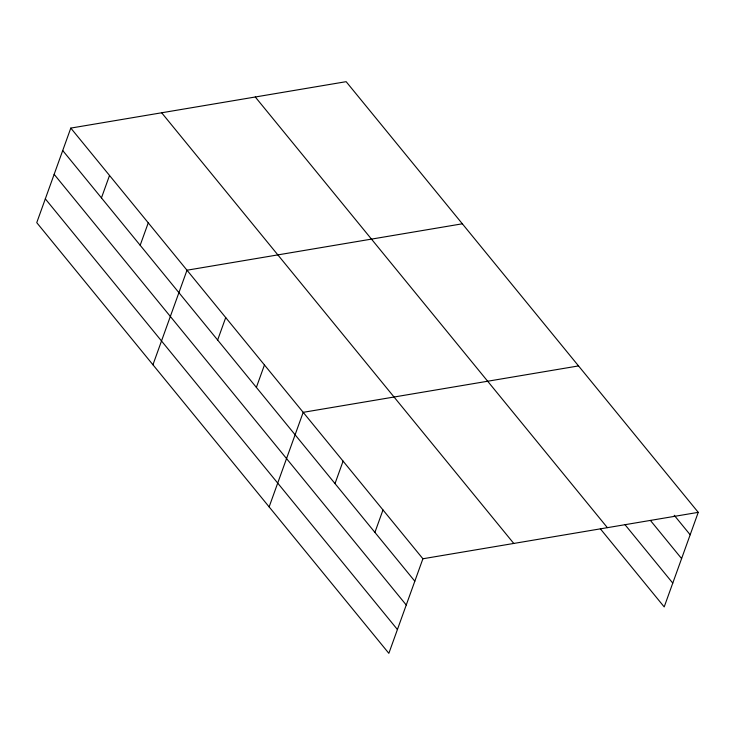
<?xml version="1.0" encoding="UTF-8"?>
<svg xmlns="http://www.w3.org/2000/svg" width="735" height="735" viewBox="0 0 735 735"><rect width="100%" height="100%" fill="white"/><g stroke="black" fill="none" stroke-linecap="round" stroke-linejoin="round"><path stroke-width="1.1" d="M70.799 128.092L36.75 222.65L388.852 653.323L422.901 558.765L70.799 128.092L346.148 81.677L698.25 512.35L664.201 606.908L600.357 528.814M101.448 197.908L109.524 175.463M140.174 245.279L148.259 222.834M152.944 364.771L186.993 270.214L462.343 223.798M217.643 340.029L225.719 317.584M256.368 387.4L264.453 364.955M269.139 506.893L303.188 412.335L578.537 365.92M335.013 483.584L343.089 461.139M374.914 532.397L382.99 509.952M422.901 558.765L698.25 512.35M674.206 515.263L690.174 534.786M650.401 520.426L681.602 558.591M624.888 524.542L672.773 583.112M255.284 96.992L607.386 527.666M161.663 112.777L513.765 543.441M62.714 150.528L414.816 581.201M54.151 174.333L406.253 605.006M45.322 198.854L397.424 629.528"/></g></svg>
